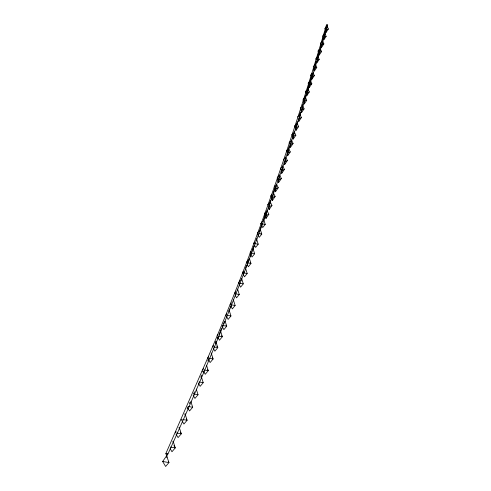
<?xml version="1.0" encoding="UTF-8"?>
<svg xmlns="http://www.w3.org/2000/svg" width="491" height="491" viewBox="0 0 491 491"><rect width="100%" height="100%" fill="white"/><g stroke="black" fill="none" stroke-linecap="round" stroke-linejoin="round"><path stroke-width="0.74" d="M229.174 311.613L229.193 310.337L230.954 315.977L228.143 319.408L225.891 315.13L226.713 313.933M237.546 290.279L237.57 289.021L239.277 294.49L236.539 297.853L235.299 295.465M249.305 259.5L249.342 258.26L250.969 263.489L248.329 266.773L247.304 264.747M256.584 240.633L256.633 239.105L258.217 244.187L255.633 247.415L254.645 245.426M265.969 218.452L266.957 210.418L268.829 214.285L265.969 218.452L264.465 213.585L265.293 212.529M270.424 202.28L271.959 205.471L269.136 209.589L269.995 202.347M272.364 200.555L273.334 192.693L275.144 196.486L272.364 200.555L270.897 195.805L271.707 194.767M276.764 184.61L278.25 187.74L275.5 191.76L276.353 184.671M279.606 174.821L281.355 178.552L278.642 182.517L279.373 176.183M281.717 173.378L282.675 165.755L284.406 169.456L281.717 173.378L281.116 171.414M284.719 164.467L285.676 156.917L287.37 160.588L284.719 164.467L284.123 162.527M287.646 155.77L288.598 148.3L290.267 151.934L287.646 155.77L287.063 153.855M291.445 139.892L293.09 143.501L290.506 147.288L291.188 141.402M294.226 131.692L295.852 135.264L293.293 139.014L294.103 132.435M297.288 123.622L298.62 126.574L296.091 130.287L296.895 123.769M299.805 114.102L301.388 117.619L298.884 121.295L299.559 115.557M302.843 106.074L304.089 108.867L301.615 112.5L302.413 106.093M305.193 96.85L306.728 100.311L304.279 103.908L304.954 98.261M306.887 95.506L307.796 88.503L309.312 91.946L306.887 95.506L305.629 91.375L306.494 90.227M310.643 81.027L311.84 83.758L309.44 87.281L310.226 81.04M313.148 72.932L314.326 75.645L311.951 79.137L312.736 72.944M315.332 64.1L316.787 67.463L314.436 70.925L315.216 64.775M318.045 56.784L319.199 59.454L316.873 62.879L317.646 56.784M320.42 48.959L321.556 51.61L319.254 55.004L320.028 48.953M321.593 47.289L322.47 40.63L323.87 43.926L321.593 47.289L320.408 43.398L321.237 42.294M324.754 33.124L326.134 36.395L323.876 39.728L324.533 34.425M326.122 32.32L326.988 25.771L328.356 29.018L326.122 32.32L324.962 28.509L326.988 25.771M313.448 70.268L314.111 68.077M315.001 65.156L316.112 61.504M317.002 58.589L318.555 53.476M320.335 47.633L320.997 45.442M321.887 42.521L323.44 37.414M324.33 34.493L325.441 30.841M296.294 125.322L297.423 121.707M299.688 114.464L300.363 112.292M302.174 106.504L302.849 104.331M304.659 98.538L305.789 94.916M306.691 92.026L308.722 85.508M309.631 82.611L311.662 76.099M287.542 151.369L289.26 146.306M256.026 240.768L256.799 238.608M259.389 231.414L261.721 224.933M263.796 219.176L266.122 212.701M268.712 205.502L270.523 200.469M273.113 193.27L275.445 186.795M240.823 280.49L241.633 278.36M243.266 274.107L244.076 271.977M245.709 267.724L246.525 265.594M247.611 262.759L248.968 259.211M250.054 256.37L251.41 252.828M252.497 249.987L254.393 245.021M207.803 360.971L208.693 358.853M215.236 343.356L216.126 341.245M217.317 338.422L217.912 337.016M219.103 334.199L219.993 332.082M220.588 330.676L221.478 328.559M222.073 327.153L222.969 325.036M223.565 323.63L224.455 321.513M228.916 310.944L229.806 308.833M230.402 307.421L231.292 305.31M201.991 371.141C251.478 258.653 291.715 142.329 326.576 24.55L327.706 24.722C285.394 171.592 231.267 314.805 167.971 453.887L162.644 461.479L165.627 466.45L168.959 462.59L165.866 453.518L201.991 371.141L203.857 371.46L203.121 372.454M167.345 454.12L166.731 455.519L166.842 457.655M187.181 408.635L188.096 406.536M189.317 403.737L189.931 402.338M193.589 393.942L194.504 391.843M200.917 377.143L201.832 375.044M263.716 219.434L265.244 224.381L262.722 227.554L260.819 223.663L262.47 221.245M258.548 231.574L257.29 233.409L259.23 237.343L261.777 234.139L260.445 229.843M254.51 242.204L253.657 243.444L258.217 244.187M251.312 251.128L250.017 253.018L254.639 253.773L253.037 248.618M247.814 260.494L246.279 262.722L250.969 263.489L250.109 262.427M245.745 268.865L247.194 273.505L244.518 276.82L242.431 272.72L243.211 271.591M240.044 280.742L238.466 283.031L243.297 283.835L241.615 278.446M235.57 291.924L234.373 293.673L239.277 294.49M231.365 302.879L230.144 304.647L235.134 305.482L233.397 299.927M217.102 335.85L217.955 334.617M213.34 345.498L212.474 346.756L217.801 347.659L215.942 341.73L215.942 343.037M208.466 356.914L207.687 358.049L210.142 362.536L213.106 358.97L211.21 352.943M202.722 369.754L203.52 368.6M175.232 432.755L176.103 431.497M323.937 34.229L322.71 35.88L323.876 39.728M319.254 55.004L318.064 51.076L319.31 49.407M316.922 57.232L315.664 58.914L316.609 59.724M313.221 66.917L314.486 65.229M311.128 76.443L310.717 75.092L312 73.392M308.612 84.556L308.195 83.194L309.054 82.052M304.316 98.004L303.002 99.734L304.279 103.908M301.615 112.5L300.32 108.284L301.204 107.124M297.577 117.03L298.915 115.275M296.091 130.287L294.772 125.972L295.668 124.794M293.293 139.014L291.955 134.651L293.317 132.877M289.537 144.139L289.15 142.875L290.525 141.089M287.665 149.503L286.278 151.308L287.818 152.879L290.267 151.934M283.332 159.943L284.737 158.133M281.496 167.278L280.312 168.806L281.883 170.457L284.406 169.456M278.808 175.846L277.212 177.889L278.642 182.517M274.052 187.071L275.261 185.524M267.65 204.778L268.884 203.206M254.639 253.773L252.024 257.026L250.686 254.35M243.297 283.835L240.59 287.174L239.375 284.811M235.134 305.482L232.353 308.876L231.095 306.464M201.261 377.775L201.242 376.45L203.213 382.692L200.162 386.331L198.327 383.041M196.259 389.093L198.045 394.746L194.945 398.422L193.073 395.089M190.852 401.509L192.681 407.266L189.538 410.979L187.85 408.027M268.829 214.285L266.097 215.457L264.465 213.585M269.271 206.607L271.959 205.471M275.144 196.486L272.505 197.591L270.897 195.805M275.647 188.808L278.25 187.74M278.796 179.583L281.355 178.552M284.884 161.557L287.37 160.588M293.09 143.501L290.678 144.415L289.15 142.875M295.852 135.264L293.471 136.154L291.955 134.651M298.62 126.574L296.276 127.439L294.772 125.972M299.074 118.46L301.388 117.619M304.089 108.867L301.805 109.683L300.32 108.284M304.475 101.097L306.728 100.311M309.312 91.946L307.09 92.707L305.629 91.375M311.84 83.758L309.643 84.501L308.195 83.194M314.326 75.645L312.159 76.363L310.717 75.092M314.645 68.163L316.787 67.463M317.082 60.129L319.199 59.454M321.556 51.61L319.469 52.267L318.064 51.076M321.808 44.564L323.87 43.926M324.097 37.015L326.134 36.395M328.356 29.018L326.343 29.62L324.962 28.509M260.819 223.663L265.244 224.381M258.788 233.655L261.777 234.139L260.942 233.157M242.431 272.72L247.194 273.505M227.339 315.369L230.954 315.977M222.306 325.441L226.719 326.184L225.148 321.163M218.599 336.102L222.337 336.734L220.508 330.909M209.037 358.283L213.106 358.97L212.358 357.871M204.103 369.987L208.239 370.699L206.521 365.243M198.996 381.967L203.213 382.692M193.749 394.009L198.045 394.746M188.305 406.511L192.681 407.266M182.64 419.504L187.102 420.278L185.003 413.68L185.052 415.036M176.576 432.994L181.296 433.817L179.16 427.09L179.209 428.453M170.445 447.062L175.256 447.909L173.071 441.047L173.133 442.416M165.866 453.518L167.971 453.887M162.644 461.479L168.959 462.59L168.278 461.405M225.989 325.177L226.719 326.184L223.871 329.645L222.227 326.552M221.601 335.697L222.337 336.734L219.452 340.232L217.771 337.102M216.691 346.057L217.801 347.659L214.874 351.188L213.505 348.659M207.478 369.563L208.239 370.699L205.232 374.295L203.44 371.055M186.304 418.995L187.102 420.278L183.91 424.028L181.148 419.246M180.295 432.154L181.296 433.817L178.061 437.604L175.938 433.97M170.156 448.664L171.967 451.732L175.256 447.909L173.906 445.613M274.672 189.078L275.5 191.76M268.282 206.84L269.136 209.589M298.233 119.16L298.884 121.295M289.923 145.397L290.506 147.288M316.468 61.559L316.873 62.879M314.031 69.587L314.436 70.925M311.54 77.787L311.951 79.137M309.029 85.919L309.44 87.281"/></g></svg>
